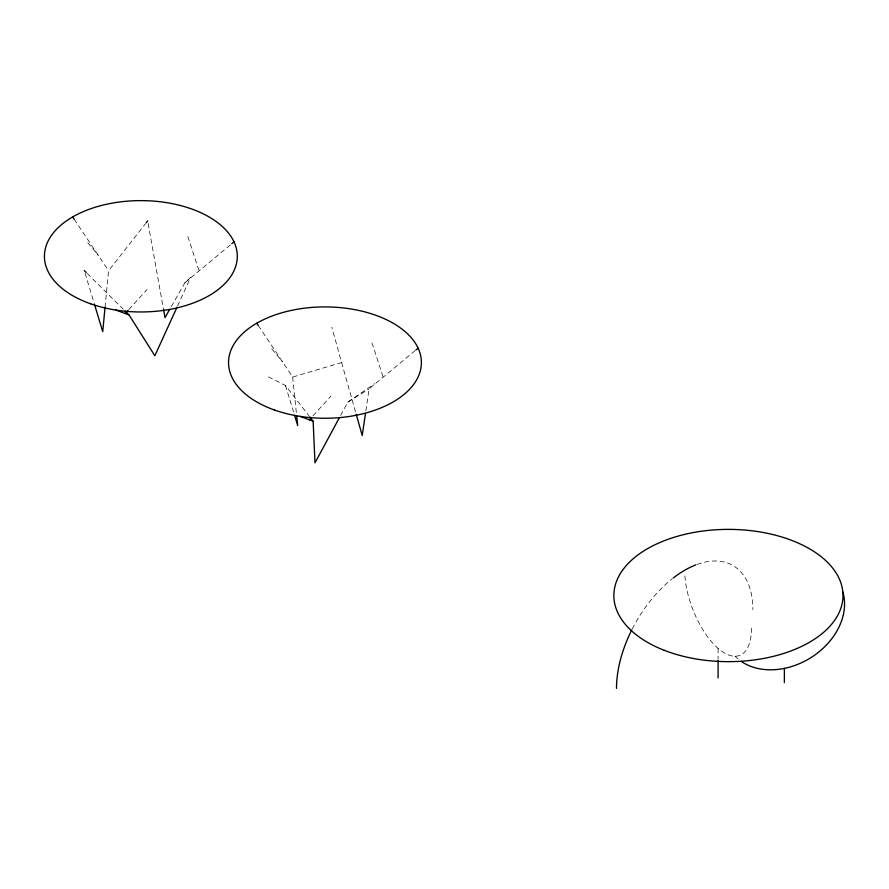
<?xml version="1.0" encoding="UTF-8"?>
<svg xmlns="http://www.w3.org/2000/svg" width="889" height="889" viewBox="0 0 889 889"><rect width="100%" height="100%" fill="white"/><g stroke="black" fill="none" stroke-linecap="round" stroke-linejoin="round"><path stroke-width="0.67" stroke-dasharray="4.45 3.33" d="M105.058 307.305L108.547 270.778L145.118 224.117M365.857 410.851L369.091 388.893L415.974 349.944M177.544 306.016L190.59 277.412L184.99 282.602L170.321 308.305M340.62 415.441L347.855 402.084L374.702 383.704M128.872 309.539L146.952 289.658M312.984 415.841L331.052 395.949M184.99 282.602L231.873 243.653M347.855 402.084L369.091 388.893M258.299 325.507L292.659 377.069L341.587 362.556L331.786 327.152M268.411 376.892L285.447 385.459L308.939 415.785M87.211 273.479L123.193 309.128M271.856 348.944L282.346 361.601M87.755 242.653L98.235 255.299M74.198 219.216L108.547 270.778M371.969 342.854L383.181 377.192M187.868 236.552L199.069 270.901M285.447 385.459L294.137 413.93M85.1 273.245L94.312 303.771M341.587 362.556L355.844 412.996M148.163 223.584L163.52 309.472M292.659 377.069L296.426 413.452M718.09 648.37L718.09 659.116M697.076 564.426A96.434 55.674 -60 0 1 752.872 609.632M632.279 628.901A96.434 55.674 -60 0 1 672.306 578.728M751.494 628.123A60.219 27.27 68.9 0 1 719.345 649.414A60.219 27.27 68.9 0 1 684.786 574.027M738.037 658.96A63.819 49.128 -31.4 0 1 735.125 656.249"/><path stroke-width="1.33" d="M105.058 307.305L102.724 331.653L94.712 305.105M365.457 413.596L362.223 435.554L356.222 414.318M176.978 307.261L154.853 355.778L129.027 314.917L125.138 311.061M339.309 417.874L314.984 462.825L313.139 421.208L309.783 416.874M169.655 309.472L164.987 317.651L163.52 309.472M145.974 223.028L147.674 220.861M125.26 313.517L127.972 310.539M309.361 419.808L311.172 417.83M231.873 243.653L234.007 241.875M415.974 349.944L418.108 348.166M115.892 310.061L129.027 314.917M300.004 416.363L313.139 421.208M84.299 270.589L86.244 272.523M256.777 323.218L258.299 325.507M72.665 216.916L74.198 219.216M294.526 415.219L297.693 425.575L296.704 416.141M784.376 668.384L784.376 682.641M718.09 660.46L718.09 677.929M616.499 688.375A96.434 55.674 -60 0 1 631.746 629.945M673.284 577.961A96.434 55.674 -60 0 1 695.843 564.882M842.828 591.996A63.819 49.128 -31.4 0 1 813.535 655.926A63.819 49.128 -31.4 0 1 741.248 661.405M664.294 650.326A114.57 66.142 0 0 0 842.705 600.186A114.57 66.142 0 0 0 678.285 536.045A114.57 66.142 0 0 0 664.294 650.326M274.768 410.118A96.434 55.674 0 0 0 421.364 363.901A96.434 55.674 0 0 0 278.746 313.717A96.434 55.674 0 0 0 274.768 410.118M90.667 303.827A96.434 55.674 0 0 0 237.263 257.61A96.434 55.674 0 0 0 94.645 207.426A96.434 55.674 0 0 0 90.667 303.827"/></g></svg>
